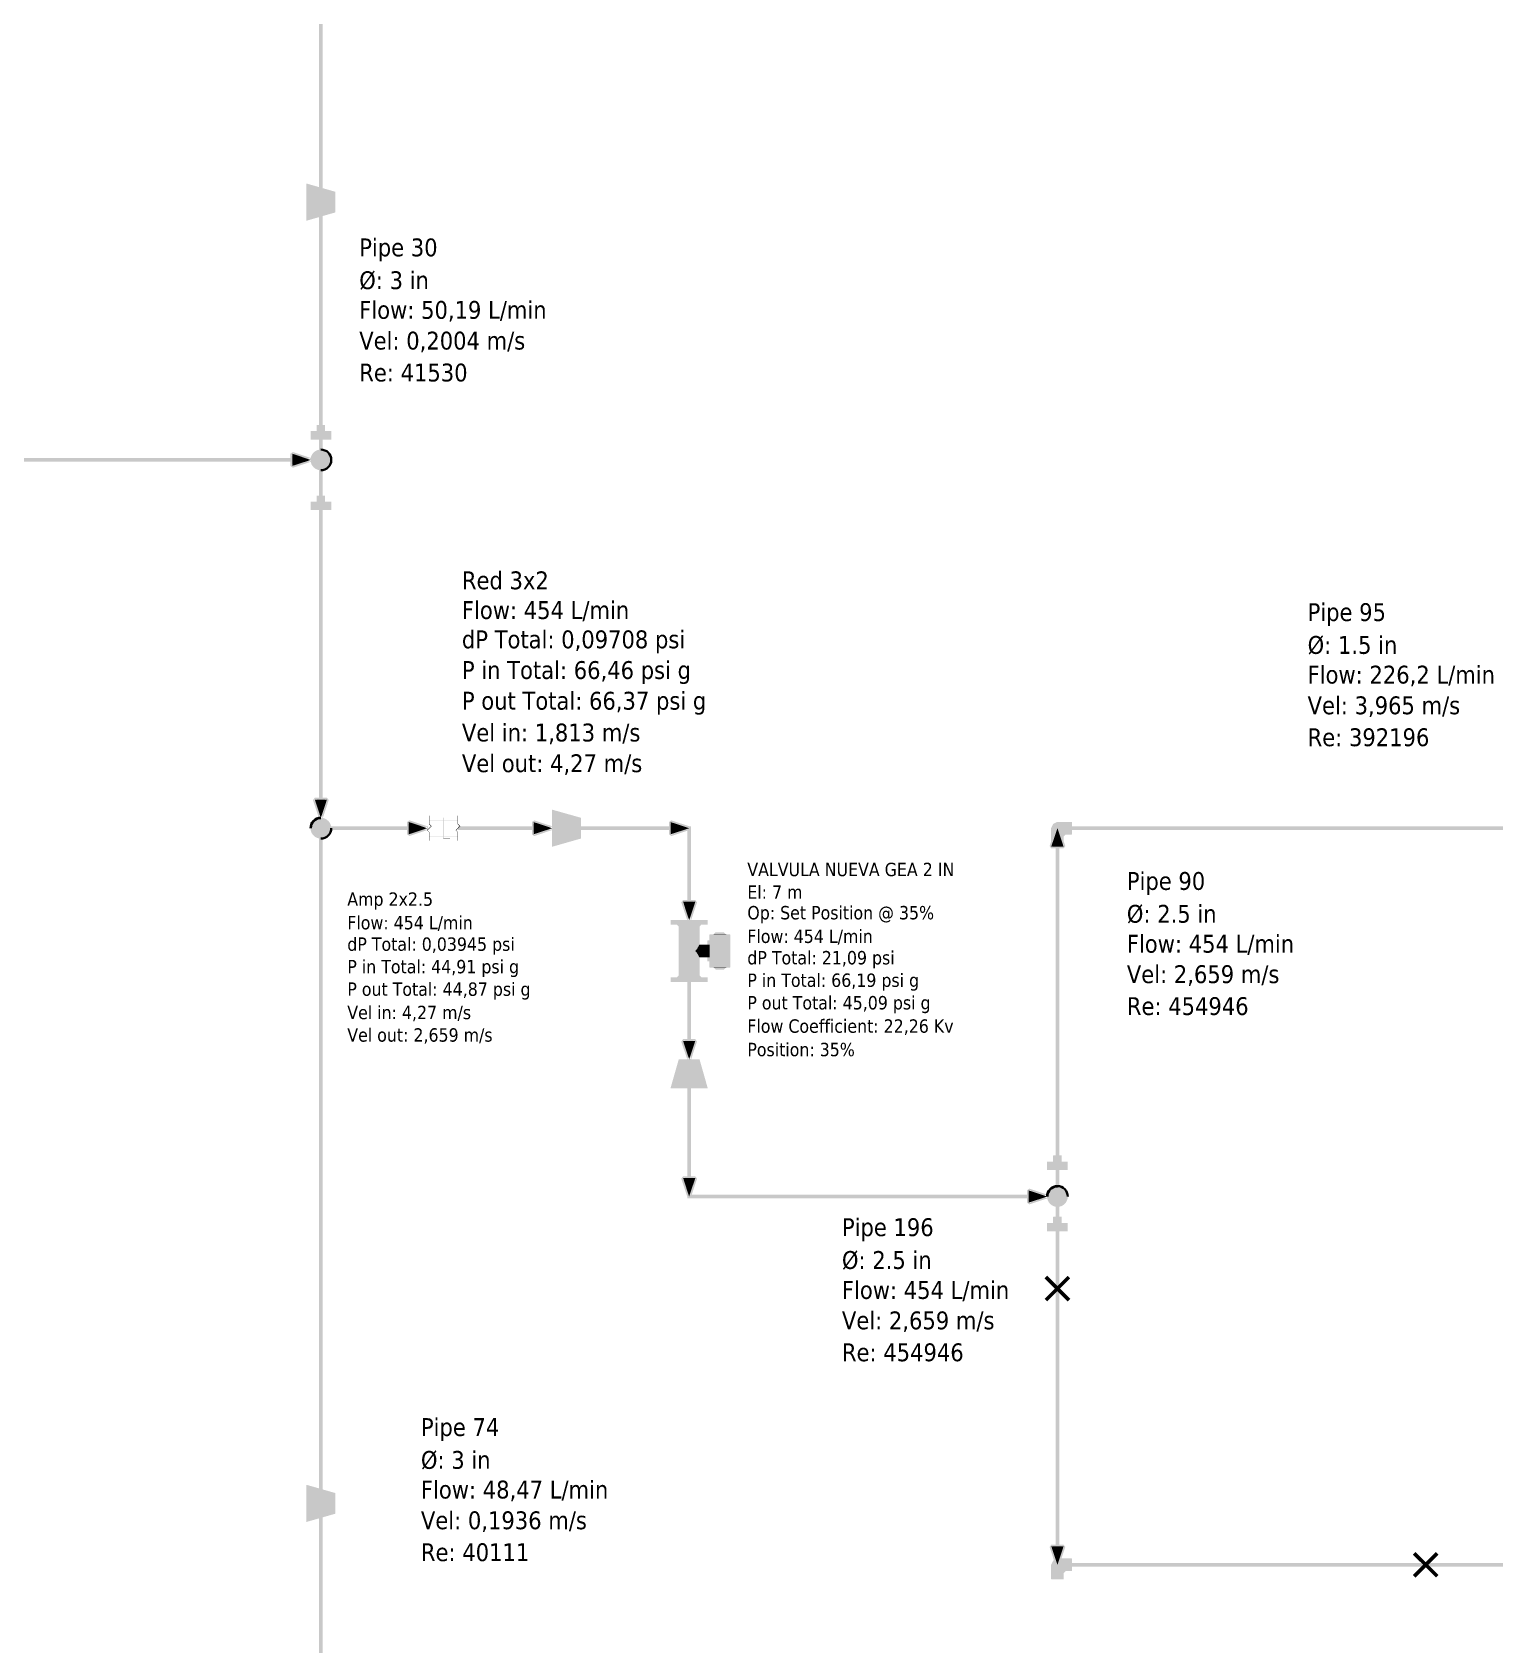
# Model space of a CAD drawing. Header units: inches. Extents: x 0.44 to 8.19, y 2.8 to 6.21.
# Drawn here: x 3.725 to 4.391, y 4.533 to 5.268 of the extents above; entities that cross this region are included whole.
import ezdxf

# ---------------------------------------------------------------- set-up
doc = ezdxf.new("R2010")
doc.units = ezdxf.units.IN
doc.header["$MEASUREMENT"] = 0
for name, color, linetype in [('PDF2_Geometry', 7, 'Continuous'), ('PDF2_Solid Fills', 7, 'Continuous'), ('PDF2_Text', 7, 'Continuous')]:
    doc.layers.add(name, color=color, linetype=linetype)
doc.styles.add('PDF Tahoma', font='tahoma.ttf')

msp = doc.modelspace()

# ---------------------------------------------------------------- hatches: boundary and pattern name
at = {"layer": 'PDF2_Solid Fills', "true_color": 0x00ff22, "transparency": 33554687}
msp.add_hatch(color=100, dxfattribs=at).paths.add_polyline_path([(3.85525, 5.07736), (3.85525, 5.28424), (3.85693, 5.28424), (3.85693, 5.07656), (3.85525, 5.07656)])
h = msp.add_hatch(color=100, dxfattribs=at)
h.paths.add_polyline_path([(3.84961, 5.19857), (3.84961, 5.18175), (3.84956, 5.18175), (3.84956, 5.18186), (3.86257, 5.1856), (3.86263, 5.18549), (3.86253, 5.18549), (3.86253, 5.19482), (3.86263, 5.19482), (3.86257, 5.19472), (3.84956, 5.19846), (3.84956, 5.19857)], flags=0)
h.paths.add_polyline_path([(3.84956, 5.19862), (3.86263, 5.19488), (3.86268, 5.19482), (3.86268, 5.18549), (3.86263, 5.18544), (3.84956, 5.18169), (3.84944, 5.18175), (3.84944, 5.19857)], flags=0)
at = {"layer": 'PDF2_Solid Fills', "true_color": 0xc0c0c0, "transparency": 33554687}
for points in [[(3.84956, 5.19857), (3.84956, 5.18175), (3.86263, 5.18549), (3.86263, 5.19482)], [(3.8514, 5.08203), (3.8514, 5.08578), (3.85422, 5.08578), (3.85422, 5.08854), (3.85796, 5.08854), (3.85796, 5.08578), (3.86074, 5.08578), (3.86074, 5.08203)], [(3.8514, 5.04986), (3.8514, 5.0536), (3.85422, 5.0536), (3.85422, 5.05638), (3.85796, 5.05638), (3.85796, 5.0536), (3.86074, 5.0536), (3.86074, 5.04986)], [(3.96143, 4.91331), (3.96143, 4.89654), (3.97444, 4.90022), (3.97444, 4.90956)], [(4.18886, 4.89839), (4.18886, 4.90489), (4.18983, 4.90679), (4.19168, 4.90771), (4.19819, 4.90771), (4.19819, 4.90213), (4.19542, 4.90213), (4.1945, 4.90115), (4.1945, 4.89839)], [(4.03228, 4.78651), (4.01546, 4.78651), (4.01921, 4.79958), (4.02854, 4.79958)], [(4.18701, 4.74924), (4.18701, 4.75293), (4.18983, 4.75293), (4.18983, 4.75575), (4.19353, 4.75575), (4.19353, 4.75293), (4.19635, 4.75293), (4.19635, 4.74924)], [(4.18701, 4.72125), (4.18701, 4.72499), (4.18983, 4.72499), (4.18983, 4.72775), (4.19353, 4.72775), (4.19353, 4.72499), (4.19635, 4.72499), (4.19635, 4.72125)], [(3.84956, 4.60568), (3.84956, 4.58886), (3.86263, 4.59261), (3.86263, 4.60194)], [(4.18886, 4.56278), (4.18886, 4.56928), (4.18983, 4.57118), (4.19168, 4.5721), (4.19819, 4.5721), (4.19819, 4.56651), (4.19542, 4.56651), (4.1945, 4.5656), (4.1945, 4.56278)]]:
    msp.add_hatch(color=9, dxfattribs=at).paths.add_polyline_path(points)
at = {"layer": 'PDF2_Solid Fills', "true_color": 0x00ff22, "transparency": 33554687}
h = msp.add_hatch(color=100, dxfattribs=at)
h.paths.add_polyline_path([(3.85135, 5.08203), (3.85135, 5.08578), (3.8514, 5.08583), (3.85422, 5.08583), (3.85422, 5.08578), (3.85411, 5.08578), (3.85411, 5.08854), (3.85422, 5.08865), (3.85796, 5.08865), (3.85801, 5.08854), (3.85801, 5.08578), (3.85796, 5.08578), (3.85796, 5.08583), (3.86074, 5.08583), (3.86083, 5.08578), (3.86083, 5.08203), (3.86074, 5.08192), (3.8514, 5.08192)], flags=0)
h.paths.add_polyline_path([(3.8514, 5.08208), (3.86074, 5.08208), (3.86074, 5.08203), (3.86068, 5.08203), (3.86068, 5.08578), (3.86074, 5.08578), (3.86074, 5.08567), (3.85796, 5.08567), (3.85786, 5.08578), (3.85786, 5.08854), (3.85796, 5.08854), (3.85796, 5.08849), (3.85422, 5.08849), (3.85422, 5.08854), (3.85428, 5.08854), (3.85428, 5.08578), (3.85422, 5.08567), (3.8514, 5.08567), (3.8514, 5.08578), (3.85151, 5.08578), (3.85151, 5.08203), (3.8514, 5.08203)], flags=0)
at = {"layer": 'PDF2_Solid Fills', "transparency": 33554687}
h = msp.add_hatch(color=256, dxfattribs=at)
h.paths.add_polyline_path([(3.86068, 5.07269, 0.417057), (3.85607, 5.07725)], flags=0)
h.paths.add_polyline_path([(3.85607, 5.07725, 0.420723), (3.85151, 5.07269)], flags=0)
h.paths.add_polyline_path([(3.85151, 5.07269, 0.419582), (3.85607, 5.06814)], flags=0)
h.paths.add_polyline_path([(3.85607, 5.06814, 0.415918), (3.86068, 5.07269)], flags=0)
h.paths.add_polyline_path([(3.85135, 5.07269, 0.414203), (3.85607, 5.06799)], flags=0)
h.paths.add_polyline_path([(3.85607, 5.07742, 0.414692), (3.85135, 5.07269)], flags=0)
for color, points in [(256, [(3.86074, 5.07269, 0.414078), (3.85607, 5.07736), (3.85607, 5.07736, 0.410702), (3.8514, 5.07269), (3.8514, 5.07269, 0.409588), (3.85607, 5.06803), (3.85607, 5.06803, 0.412967)]), (256, [(3.86074, 4.90489, 0.418528), (3.85607, 4.90956), (3.85607, 4.90956, 0.415163), (3.8514, 4.90489), (3.8514, 4.90489, 0.409606), (3.85607, 4.90022), (3.85607, 4.90022, 0.412984)]), (256, [(3.90554, 4.91049), (3.90554, 4.90853), (3.90539, 4.90853), (3.90539, 4.91058), (3.90554, 4.91058)]), (256, [(3.90554, 4.90864), (3.90554, 4.90668), (3.90539, 4.90668), (3.90539, 4.90869), (3.90554, 4.90869)]), (256, [(3.91851, 4.90853), (3.90539, 4.90853), (3.90539, 4.90869), (3.91862, 4.90869), (3.91862, 4.90853)]), (256, [(3.91194, 4.90022), (3.91194, 4.90967), (3.91211, 4.90967), (3.91211, 4.90017), (3.91194, 4.90017)]), (256, [(3.91862, 4.91049), (3.91862, 4.90853), (3.91846, 4.90853), (3.91846, 4.91058), (3.91862, 4.91058)]), (256, [(3.91846, 4.90679), (3.91846, 4.90869), (3.91862, 4.90869), (3.91862, 4.90668), (3.91846, 4.90668)]), (256, [(3.90647, 4.90576), (3.90457, 4.90386), (3.90446, 4.90397), (3.90636, 4.90587), (3.90642, 4.90597), (3.90653, 4.90582)]), (256, [(3.90462, 4.90403), (3.9056, 4.90306), (3.90549, 4.90294), (3.90446, 4.90397), (3.90457, 4.90408)]), (256, [(3.90554, 4.90685), (3.90647, 4.90587), (3.90653, 4.90582), (3.90642, 4.90571), (3.90543, 4.90668), (3.90539, 4.90679), (3.90549, 4.9069)]), (256, [(3.90554, 4.90306), (3.90554, 4.9011), (3.90539, 4.9011), (3.90539, 4.9031), (3.90554, 4.9031)]), (256, [(3.90549, 4.90126), (3.91862, 4.90126), (3.91862, 4.9011), (3.90539, 4.9011), (3.90539, 4.90126)]), (256, [(3.90554, 4.90115), (3.90554, 4.89925), (3.90539, 4.89925), (3.90539, 4.90126), (3.90554, 4.90126)]), (256, [(3.912, 4.90033), (3.91488, 4.90033), (3.91488, 4.90017), (3.91194, 4.90017), (3.91194, 4.90033)]), (256, [(3.91753, 4.90403), (3.91943, 4.90587), (3.91949, 4.90597), (3.9196, 4.90582), (3.91954, 4.90576), (3.91764, 4.90392), (3.91758, 4.90386), (3.91749, 4.90397)]), (256, [(3.91846, 4.903), (3.91749, 4.90397), (3.91758, 4.90408), (3.91764, 4.90403), (3.91862, 4.9031), (3.91868, 4.90306), (3.91851, 4.90294)]), (256, [(3.91943, 4.90576), (3.91846, 4.90668), (3.9184, 4.90679), (3.91851, 4.9069), (3.91862, 4.90685), (3.91954, 4.90587), (3.9196, 4.90582), (3.91949, 4.90571)]), (256, [(3.91846, 4.90115), (3.91846, 4.9031), (3.91862, 4.9031), (3.91862, 4.9011), (3.91846, 4.9011)]), (256, [(3.91862, 4.90115), (3.91862, 4.89925), (3.91846, 4.89925), (3.91846, 4.90126), (3.91862, 4.90126)]), (256, [(4.02854, 4.86008), (4.01915, 4.86008), (4.01915, 4.86025), (4.02864, 4.86025), (4.02864, 4.86008)]), (5, [(4.03321, 4.84619), (4.03321, 4.84153), (4.03504, 4.84153), (4.03597, 4.8406), (4.03971, 4.8406), (4.04064, 4.84153), (4.04253, 4.84153), (4.04253, 4.85644), (4.04064, 4.85644), (4.03971, 4.85736), (4.03597, 4.85736), (4.03504, 4.85644), (4.03321, 4.85644)]), (256, [(4.03424, 4.85644), (4.03424, 4.84142), (4.03407, 4.84142), (4.03407, 4.8565), (4.03424, 4.8565)]), (256, [(4.04064, 4.85633), (4.035, 4.85633), (4.035, 4.8565), (4.04075, 4.8565), (4.04075, 4.85633)]), (256, [(4.03792, 4.85644), (4.03792, 4.84142), (4.03776, 4.84142), (4.03776, 4.8565), (4.03792, 4.8565)]), (256, [(4.04167, 4.85644), (4.04167, 4.84142), (4.0415, 4.84142), (4.0415, 4.8565), (4.04167, 4.8565)]), (256, [(4.04064, 4.84142), (4.035, 4.84142), (4.035, 4.84158), (4.04075, 4.84158), (4.04075, 4.84142)]), (256, [(4.02854, 4.83767), (4.01915, 4.83767), (4.01915, 4.83789), (4.02864, 4.83789), (4.02864, 4.83767)]), (256, [(4.19635, 4.73708, 0.414079), (4.19168, 4.74175), (4.19168, 4.74175, 0.415165), (4.18701, 4.73708), (4.18701, 4.73708, 0.409606), (4.19168, 4.73242), (4.19168, 4.73242, 0.408516)]), (1, [(4.18761, 4.70042), (4.19287, 4.69515), (4.19168, 4.69396), (4.18582, 4.69982), (4.18701, 4.70101)]), (1, [(4.18642, 4.69108), (4.19168, 4.69635), (4.19287, 4.69515), (4.18701, 4.68929), (4.18582, 4.69049)]), (1, [(4.19694, 4.69922), (4.19168, 4.69396), (4.19049, 4.69515), (4.19635, 4.70101), (4.19754, 4.69982)]), (1, [(4.19575, 4.68989), (4.19049, 4.69515), (4.19168, 4.69635), (4.19754, 4.69049), (4.19635, 4.68929)]), (1, [(4.35542, 4.57454), (4.36068, 4.56928), (4.35949, 4.56814), (4.35889, 4.56874), (4.35422, 4.57335), (4.35362, 4.57394), (4.35482, 4.57514)]), (1, [(4.35422, 4.56521), (4.35949, 4.57047), (4.36068, 4.56928), (4.36008, 4.56874), (4.35482, 4.56347), (4.35362, 4.56467)]), (1, [(4.36475, 4.57335), (4.36008, 4.56874), (4.35949, 4.56814), (4.35829, 4.56928), (4.36415, 4.57514), (4.36529, 4.57394)]), (1, [(4.36356, 4.56407), (4.35889, 4.56874), (4.35829, 4.56928), (4.35949, 4.57047), (4.36529, 4.56467), (4.36415, 4.56347)])]:
    msp.add_hatch(color=color, dxfattribs=at).paths.add_polyline_path(points)
at = {"layer": 'PDF2_Solid Fills', "true_color": 0x6e00ff, "transparency": 33554687}
msp.add_hatch(color=190, dxfattribs=at).paths.add_polyline_path([(3.472, 5.07351), (3.84386, 5.07351), (3.84386, 5.07189), (3.47119, 5.07189), (3.47119, 5.07351)])
at = {"layer": 'PDF2_Solid Fills', "transparency": 33554687}
h = msp.add_hatch(color=256, dxfattribs=at)
h.paths.add_polyline_path([(3.84332, 5.07628), (3.85167, 5.07351), (3.85167, 5.07189), (3.84332, 5.06913), (3.84218, 5.06993), (3.84218, 5.07553)], flags=0)
h.paths.add_polyline_path([(3.84386, 5.07553), (3.84386, 5.06993), (3.84304, 5.06993), (3.84278, 5.07069), (3.85113, 5.07351), (3.8514, 5.07269), (3.85113, 5.07189), (3.84278, 5.07471), (3.84304, 5.07553)], flags=0)
at = {"layer": 'PDF2_Solid Fills', "true_color": 0x3900fe, "transparency": 33554687}
msp.add_hatch(color=180, dxfattribs=at).paths.add_polyline_path([(3.85693, 5.06803), (3.85693, 4.9171), (3.85525, 4.9171), (3.85525, 5.06885), (3.85693, 5.06885)])
h = msp.add_hatch(color=180, dxfattribs=at)
h.paths.add_polyline_path([(3.85135, 5.04986), (3.85135, 5.0536), (3.8514, 5.05365), (3.85422, 5.05365), (3.85422, 5.0536), (3.85411, 5.0536), (3.85411, 5.05638), (3.85422, 5.05647), (3.85796, 5.05647), (3.85801, 5.05638), (3.85801, 5.0536), (3.85796, 5.0536), (3.85796, 5.05365), (3.86074, 5.05365), (3.86083, 5.0536), (3.86083, 5.04986), (3.86074, 5.04981), (3.8514, 5.04981)], flags=0)
h.paths.add_polyline_path([(3.8514, 5.04997), (3.86074, 5.04997), (3.86074, 5.04986), (3.86068, 5.04986), (3.86068, 5.0536), (3.86074, 5.0536), (3.86074, 5.0535), (3.85796, 5.0535), (3.85786, 5.0536), (3.85786, 5.05638), (3.85796, 5.05638), (3.85796, 5.05632), (3.85422, 5.05632), (3.85422, 5.05638), (3.85428, 5.05638), (3.85428, 5.0536), (3.85422, 5.0535), (3.8514, 5.0535), (3.8514, 5.0536), (3.85151, 5.0536), (3.85151, 5.04986), (3.8514, 5.04986)], flags=0)
at = {"layer": 'PDF2_Solid Fills', "transparency": 33554687}
h = msp.add_hatch(color=256, dxfattribs=at)
h.paths.add_polyline_path([(3.85965, 4.91769), (3.85688, 4.90929), (3.85531, 4.90929), (3.85249, 4.91769), (3.85331, 4.91878), (3.85889, 4.91878)], flags=0)
h.paths.add_polyline_path([(3.85889, 4.9171), (3.85331, 4.9171), (3.85331, 4.91797), (3.85406, 4.91824), (3.85688, 4.90983), (3.85607, 4.90956), (3.85531, 4.90983), (3.85807, 4.91824), (3.85889, 4.91797)], flags=0)
h = msp.add_hatch(color=256, dxfattribs=at)
h.paths.add_polyline_path([(3.86068, 4.90489, 0.414538), (3.85607, 4.9095)], flags=0)
h.paths.add_polyline_path([(3.85151, 4.90489, 0.41959), (3.85607, 4.90033)], flags=0)
h.paths.add_polyline_path([(3.85607, 4.90033, 0.415925), (3.86068, 4.90489)], flags=0)
h.paths.add_polyline_path([(3.85135, 4.90489, 0.413608), (3.85607, 4.90017)], flags=0)
h.paths.add_polyline_path([(3.86083, 4.90489, 0.40938), (3.85607, 4.90967)], flags=0)
h = msp.add_hatch(color=256, dxfattribs=at)
h.paths.add_polyline_path([(3.89643, 4.90847), (3.90483, 4.90571), (3.90483, 4.90414), (3.89643, 4.90132), (3.89535, 4.90213), (3.89535, 4.90771)], flags=0)
h.paths.add_polyline_path([(3.89697, 4.90771), (3.89697, 4.90213), (3.89615, 4.90213), (3.89589, 4.90289), (3.90429, 4.90571), (3.90457, 4.90489), (3.90429, 4.90414), (3.89589, 4.9069), (3.89615, 4.90771)], flags=0)
h = msp.add_hatch(color=256, dxfattribs=at)
h.paths.add_polyline_path([(3.95329, 4.90847), (3.96169, 4.90571), (3.96169, 4.90414), (3.95329, 4.90132), (3.95221, 4.90213), (3.95221, 4.90771)], flags=0)
h.paths.add_polyline_path([(3.95389, 4.90771), (3.95389, 4.90213), (3.95301, 4.90213), (3.95275, 4.90289), (3.96115, 4.90571), (3.96143, 4.90489), (3.96115, 4.90414), (3.95275, 4.9069), (3.95301, 4.90771)], flags=0)
h = msp.add_hatch(color=256, dxfattribs=at)
h.paths.add_polyline_path([(3.96149, 4.91331), (3.96149, 4.89654), (3.96143, 4.89654), (3.96137, 4.8966), (3.97444, 4.90033), (3.97444, 4.90022), (3.97439, 4.90022), (3.97439, 4.90956), (3.97444, 4.90956), (3.97444, 4.9095), (3.96137, 4.91319), (3.96143, 4.91331)], flags=0)
h.paths.add_polyline_path([(3.96143, 4.91336), (3.9745, 4.90967), (3.97456, 4.90956), (3.97456, 4.90022), (3.9745, 4.90017), (3.96143, 4.89643), (3.96132, 4.89654), (3.96132, 4.91331)], flags=0)
h = msp.add_hatch(color=256, dxfattribs=at)
h.paths.add_polyline_path([(4.01574, 4.90847), (4.02414, 4.90571), (4.02414, 4.90414), (4.01574, 4.90132), (4.01465, 4.90213), (4.01465, 4.90771)], flags=0)
h.paths.add_polyline_path([(4.01633, 4.90771), (4.01633, 4.90213), (4.01546, 4.90213), (4.01525, 4.90289), (4.0236, 4.90571), (4.02387, 4.90489), (4.0236, 4.90414), (4.01525, 4.9069), (4.01546, 4.90771)], flags=0)
at = {"layer": 'PDF2_Solid Fills', "true_color": 0x6a00ff, "transparency": 33554687}
h = msp.add_hatch(color=190, dxfattribs=at)
h.paths.add_polyline_path([(4.18881, 4.89839), (4.18881, 4.90494), (4.18972, 4.90679), (4.18978, 4.90685), (4.19162, 4.90776), (4.19819, 4.90776), (4.19829, 4.90771), (4.19829, 4.90213), (4.19819, 4.90201), (4.19542, 4.90201), (4.19542, 4.90213), (4.19547, 4.90207), (4.19456, 4.9011), (4.1945, 4.90121), (4.19456, 4.90121), (4.19456, 4.89839), (4.1945, 4.89828), (4.18892, 4.89828)], flags=0)
h.paths.add_polyline_path([(4.18886, 4.89844), (4.1945, 4.89844), (4.1945, 4.89839), (4.19439, 4.89839), (4.19439, 4.90126), (4.19536, 4.90218), (4.19819, 4.90218), (4.19819, 4.90213), (4.19814, 4.90213), (4.19814, 4.90771), (4.19819, 4.90771), (4.19819, 4.90761), (4.19168, 4.90761), (4.19168, 4.90771), (4.19174, 4.90761), (4.18983, 4.90668), (4.18983, 4.90679), (4.18989, 4.90674), (4.18896, 4.90483), (4.18886, 4.90489), (4.18896, 4.90489), (4.18896, 4.89839), (4.18886, 4.89839)], flags=0)
at = {"layer": 'PDF2_Solid Fills', "true_color": 0x00ff20, "transparency": 33554687}
msp.add_hatch(color=100, dxfattribs=at).paths.add_polyline_path([(3.85693, 4.90022), (3.85693, 4.30186), (3.85525, 4.30186), (3.85525, 4.9011), (3.85693, 4.9011)])
at = {"layer": 'PDF2_Solid Fills', "true_color": 0x1200ff, "transparency": 33554687}
for points in [[(3.86074, 4.90576), (3.89697, 4.90576), (3.89697, 4.90408), (3.85992, 4.90408), (3.85992, 4.90576)], [(3.91949, 4.90576), (3.95389, 4.90576), (3.95389, 4.90408), (3.91862, 4.90408), (3.91862, 4.90576)]]:
    msp.add_hatch(color=5, dxfattribs=at).paths.add_polyline_path(points)
at = {"layer": 'PDF2_Solid Fills', "true_color": 0xff008e, "transparency": 33554687}
for points in [[(3.97444, 4.90576), (4.01633, 4.90576), (4.01633, 4.90408), (3.97364, 4.90408), (3.97364, 4.90576)], [(4.02468, 4.90489), (4.02468, 4.8705), (4.02306, 4.8705), (4.02306, 4.90576), (4.02468, 4.90576)], [(4.02468, 4.83496), (4.02468, 4.80713), (4.02306, 4.80713), (4.02306, 4.83583), (4.02468, 4.83583)]]:
    msp.add_hatch(color=230, dxfattribs=at).paths.add_polyline_path(points)
at = {"layer": 'PDF2_Solid Fills', "transparency": 33554687}
h = msp.add_hatch(color=256, dxfattribs=at)
h.paths.add_polyline_path([(4.1881, 4.89675), (4.19086, 4.90517), (4.19249, 4.90517), (4.19526, 4.89675), (4.1945, 4.89567), (4.18886, 4.89567)], flags=0)
h.paths.add_polyline_path([(4.18886, 4.89735), (4.1945, 4.89735), (4.1945, 4.89654), (4.19368, 4.89626), (4.19086, 4.90462), (4.19168, 4.90489), (4.19249, 4.90462), (4.18967, 4.89626), (4.18886, 4.89654)], flags=0)
at = {"layer": 'PDF2_Solid Fills', "true_color": 0x6a00ff, "transparency": 33554687}
for points in [[(4.19168, 4.90576), (4.40321, 4.90576), (4.40321, 4.90408), (4.19086, 4.90408), (4.19086, 4.90576)], [(4.19086, 4.74175), (4.19086, 4.89735), (4.19249, 4.89735), (4.19249, 4.74094), (4.19086, 4.74094)], [(4.02468, 4.78651), (4.02468, 4.74468), (4.02306, 4.74468), (4.02306, 4.78733), (4.02468, 4.78733)], [(4.02387, 4.73796), (4.17947, 4.73796), (4.17947, 4.73628), (4.02306, 4.73628), (4.02306, 4.73796)]]:
    msp.add_hatch(color=190, dxfattribs=at).paths.add_polyline_path(points)
at = {"layer": 'PDF2_Solid Fills', "transparency": 33554687}
h = msp.add_hatch(color=256, dxfattribs=at)
h.paths.add_polyline_path([(4.02746, 4.8711), (4.02468, 4.86268), (4.02311, 4.86268), (4.02029, 4.8711), (4.02111, 4.87218), (4.02669, 4.87218)], flags=0)
h.paths.add_polyline_path([(4.02669, 4.8705), (4.02111, 4.8705), (4.02111, 4.87136), (4.02186, 4.87158), (4.02468, 4.86322), (4.02387, 4.86296), (4.02311, 4.86322), (4.02588, 4.87158), (4.02669, 4.87136)], flags=0)
h = msp.add_hatch(color=256, dxfattribs=at)
h.paths.add_polyline_path([(4.03233, 4.86296), (4.03233, 4.86111), (4.03228, 4.861), (4.01546, 4.861), (4.0154, 4.86111), (4.0154, 4.86296), (4.01546, 4.86301), (4.03228, 4.86301)], flags=0)
h.paths.add_polyline_path([(4.03228, 4.86285), (4.01546, 4.86285), (4.01546, 4.86296), (4.01557, 4.86296), (4.01557, 4.86111), (4.01546, 4.86111), (4.01546, 4.86117), (4.03228, 4.86117), (4.03228, 4.86111), (4.03217, 4.86111), (4.03217, 4.86296), (4.03228, 4.86296)], flags=0)
at = {"layer": 'PDF2_Solid Fills', "true_color": 0x404040, "transparency": 33554687}
for points in [[(4.01546, 4.86296), (4.03228, 4.86296), (4.03228, 4.86111), (4.01546, 4.86111)], [(4.03228, 4.85362), (4.03319, 4.85362), (4.03319, 4.84429), (4.03228, 4.84429)], [(4.01546, 4.83686), (4.03228, 4.83686), (4.03228, 4.83496), (4.01546, 4.83496)]]:
    msp.add_hatch(color=250, dxfattribs=at).paths.add_polyline_path(points)
at = {"layer": 'PDF2_Solid Fills', "transparency": 33554687}
h = msp.add_hatch(color=256, dxfattribs=at)
h.paths.add_polyline_path([(4.02951, 4.86106), (4.0286, 4.86008), (4.02854, 4.86014), (4.02864, 4.86014), (4.02864, 4.83778), (4.02854, 4.83778), (4.0286, 4.83783), (4.02951, 4.83692), (4.02946, 4.83675), (4.01828, 4.83675), (4.01822, 4.83692), (4.01915, 4.83783), (4.01921, 4.83778), (4.01915, 4.83778), (4.01915, 4.86014), (4.01921, 4.86014), (4.01915, 4.86008), (4.01822, 4.86106), (4.01828, 4.86117), (4.02946, 4.86117)], flags=0)
h.paths.add_polyline_path([(4.02946, 4.861), (4.01828, 4.861), (4.01828, 4.86111), (4.01833, 4.86117), (4.01926, 4.86019), (4.01932, 4.86014), (4.01932, 4.83778), (4.01833, 4.83681), (4.01828, 4.83686), (4.01828, 4.83692), (4.02946, 4.83692), (4.02946, 4.83686), (4.0294, 4.83681), (4.02843, 4.83778), (4.02843, 4.86014), (4.02849, 4.86019), (4.0294, 4.86117), (4.02946, 4.86111)], flags=0)
at = {"layer": 'PDF2_Solid Fills', "true_color": 0x008080, "transparency": 33554687}
for points in [[(4.02946, 4.86111), (4.02854, 4.86014), (4.02854, 4.83778), (4.02946, 4.83686), (4.01828, 4.83686), (4.01921, 4.83778), (4.01921, 4.86014), (4.01828, 4.86111)], [(4.03321, 4.85178), (4.02854, 4.85178), (4.02761, 4.84988), (4.02669, 4.84896), (4.02761, 4.84804), (4.02854, 4.84619), (4.03321, 4.84619)]]:
    msp.add_hatch(color=136, dxfattribs=at).paths.add_polyline_path(points)
at = {"layer": 'PDF2_Solid Fills', "transparency": 33554687}
h = msp.add_hatch(color=256, dxfattribs=at)
h.paths.add_polyline_path([(4.03326, 4.84619), (4.03326, 4.84153), (4.03321, 4.84153), (4.03321, 4.84158), (4.0351, 4.84158), (4.03608, 4.84065), (4.03597, 4.8406), (4.03597, 4.84065), (4.03971, 4.84065), (4.03971, 4.8406), (4.03965, 4.84065), (4.04058, 4.84158), (4.04253, 4.84158), (4.04253, 4.84153), (4.04243, 4.84153), (4.04243, 4.85644), (4.04253, 4.85644), (4.04253, 4.85633), (4.04064, 4.85633), (4.03965, 4.85732), (4.03971, 4.85736), (4.03971, 4.85726), (4.03597, 4.85726), (4.03597, 4.85736), (4.03608, 4.85732), (4.0351, 4.85639), (4.03504, 4.85633), (4.03321, 4.85633), (4.03321, 4.85644), (4.03326, 4.85644)], flags=0)
h.paths.add_polyline_path([(4.0331, 4.84619), (4.0331, 4.85644), (4.03321, 4.8565), (4.03504, 4.8565), (4.03504, 4.85644), (4.035, 4.8565), (4.03592, 4.85742), (4.03976, 4.85742), (4.04069, 4.8565), (4.04064, 4.85644), (4.04064, 4.8565), (4.04253, 4.8565), (4.04258, 4.85644), (4.04258, 4.84153), (4.04253, 4.84142), (4.04064, 4.84142), (4.04064, 4.84153), (4.04069, 4.84147), (4.03976, 4.8405), (4.03592, 4.8405), (4.035, 4.84147), (4.03504, 4.84153), (4.03504, 4.84142), (4.03321, 4.84142), (4.0331, 4.84153)], flags=0)
h = msp.add_hatch(color=256, dxfattribs=at)
h.paths.add_polyline_path([(4.03321, 4.85167), (4.02854, 4.85167), (4.02854, 4.85178), (4.0286, 4.85172), (4.02767, 4.84988), (4.02767, 4.84983), (4.02675, 4.8489), (4.02669, 4.84896), (4.02675, 4.84901), (4.02767, 4.84808), (4.0286, 4.84619), (4.02854, 4.84619), (4.02854, 4.84625), (4.03321, 4.84625), (4.03321, 4.84619), (4.0331, 4.84619), (4.0331, 4.85178), (4.03321, 4.85178)], flags=0)
h.paths.add_polyline_path([(4.03326, 4.85178), (4.03326, 4.84619), (4.03321, 4.84608), (4.02854, 4.84608), (4.02849, 4.84614), (4.0275, 4.84799), (4.02761, 4.84804), (4.02756, 4.84799), (4.02664, 4.8489), (4.02664, 4.84901), (4.02756, 4.84999), (4.02761, 4.84988), (4.0275, 4.84993), (4.02849, 4.85178), (4.02854, 4.85183), (4.03321, 4.85183)], flags=0)
h = msp.add_hatch(color=256, dxfattribs=at)
h.paths.add_polyline_path([(4.03321, 4.85357), (4.03228, 4.85357), (4.03228, 4.85362), (4.03233, 4.85362), (4.03233, 4.84429), (4.03228, 4.84429), (4.03228, 4.8444), (4.03321, 4.8444), (4.03321, 4.84429), (4.0331, 4.84429), (4.0331, 4.85362), (4.03321, 4.85362)], flags=0)
h.paths.add_polyline_path([(4.03326, 4.85362), (4.03326, 4.84429), (4.03321, 4.84424), (4.03228, 4.84424), (4.03217, 4.84429), (4.03217, 4.85362), (4.03228, 4.85374), (4.03321, 4.85374)], flags=0)
h = msp.add_hatch(color=256, dxfattribs=at)
h.paths.add_polyline_path([(4.03228, 4.8349), (4.01546, 4.8349), (4.0154, 4.83496), (4.0154, 4.83686), (4.01546, 4.83692), (4.03228, 4.83692), (4.03233, 4.83686), (4.03233, 4.83496)], flags=0)
h.paths.add_polyline_path([(4.03217, 4.83496), (4.03217, 4.83686), (4.03228, 4.83686), (4.03228, 4.83675), (4.01546, 4.83675), (4.01546, 4.83686), (4.01557, 4.83686), (4.01557, 4.83496), (4.01546, 4.83496), (4.01546, 4.83507), (4.03228, 4.83507), (4.03228, 4.83496)], flags=0)
h = msp.add_hatch(color=256, dxfattribs=at)
h.paths.add_polyline_path([(4.02746, 4.80767), (4.02468, 4.79932), (4.02311, 4.79932), (4.02029, 4.80767), (4.02111, 4.80881), (4.02669, 4.80881)], flags=0)
h.paths.add_polyline_path([(4.02669, 4.80713), (4.02111, 4.80713), (4.02111, 4.80794), (4.02186, 4.80821), (4.02468, 4.79981), (4.02387, 4.79958), (4.02311, 4.79981), (4.02588, 4.80821), (4.02669, 4.80794)], flags=0)
h = msp.add_hatch(color=256, dxfattribs=at)
h.paths.add_polyline_path([(4.03228, 4.7864), (4.01546, 4.7864), (4.0154, 4.78651), (4.01915, 4.79958), (4.01921, 4.79964), (4.02854, 4.79964), (4.0286, 4.79958), (4.03233, 4.78651)], flags=0)
h.paths.add_polyline_path([(4.03217, 4.78651), (4.02849, 4.79953), (4.02854, 4.79958), (4.02854, 4.79947), (4.01921, 4.79947), (4.01921, 4.79958), (4.01932, 4.79953), (4.01557, 4.78651), (4.01546, 4.78651), (4.01546, 4.78662), (4.03228, 4.78662), (4.03228, 4.78651)], flags=0)
at = {"layer": 'PDF2_Solid Fills', "true_color": 0x6a00ff, "transparency": 33554687}
h = msp.add_hatch(color=190, dxfattribs=at)
h.paths.add_polyline_path([(4.18696, 4.74924), (4.18696, 4.75293), (4.18701, 4.75304), (4.18983, 4.75304), (4.18983, 4.75293), (4.18972, 4.75293), (4.18972, 4.75575), (4.18983, 4.75581), (4.19353, 4.75581), (4.19363, 4.75575), (4.19363, 4.75293), (4.19353, 4.75293), (4.19353, 4.75304), (4.19635, 4.75304), (4.1964, 4.75293), (4.1964, 4.74924), (4.19635, 4.74914), (4.18701, 4.74914)], flags=0)
h.paths.add_polyline_path([(4.18701, 4.74929), (4.19635, 4.74929), (4.19635, 4.74924), (4.19624, 4.74924), (4.19624, 4.75293), (4.19635, 4.75293), (4.19635, 4.75288), (4.19353, 4.75288), (4.19347, 4.75293), (4.19347, 4.75575), (4.19353, 4.75575), (4.19353, 4.75564), (4.18983, 4.75564), (4.18983, 4.75575), (4.18989, 4.75575), (4.18989, 4.75293), (4.18983, 4.75288), (4.18701, 4.75288), (4.18701, 4.75293), (4.18712, 4.75293), (4.18712, 4.74924), (4.18701, 4.74924)], flags=0)
at = {"layer": 'PDF2_Solid Fills', "transparency": 33554687}
h = msp.add_hatch(color=256, dxfattribs=at)
h.paths.add_polyline_path([(4.02746, 4.74522), (4.02468, 4.73682), (4.02311, 4.73682), (4.02029, 4.74522), (4.02111, 4.74631), (4.02669, 4.74631)], flags=0)
h.paths.add_polyline_path([(4.02669, 4.74468), (4.02111, 4.74468), (4.02111, 4.7455), (4.02186, 4.74576), (4.02468, 4.73736), (4.02387, 4.73708), (4.02311, 4.73736), (4.02588, 4.74576), (4.02669, 4.7455)], flags=0)
h = msp.add_hatch(color=256, dxfattribs=at)
h.paths.add_polyline_path([(4.17887, 4.74067), (4.18728, 4.7379), (4.18728, 4.73633), (4.17887, 4.7335), (4.17779, 4.73432), (4.17779, 4.7399)], flags=0)
h.paths.add_polyline_path([(4.17947, 4.7399), (4.17947, 4.73432), (4.1786, 4.73432), (4.17839, 4.73508), (4.18674, 4.7379), (4.18701, 4.73708), (4.18674, 4.73633), (4.17839, 4.7391), (4.1786, 4.7399)], flags=0)
h = msp.add_hatch(color=256, dxfattribs=at)
h.paths.add_polyline_path([(4.19624, 4.73708, 0.417031), (4.19168, 4.74169)], flags=0)
h.paths.add_polyline_path([(4.18712, 4.73708, 0.419591), (4.19168, 4.73253)], flags=0)
h.paths.add_polyline_path([(4.19168, 4.73253, 0.418473), (4.19624, 4.73708)], flags=0)
h.paths.add_polyline_path([(4.19168, 4.73236, 0.41253), (4.1964, 4.73708)], flags=0)
h.paths.add_polyline_path([(4.18696, 4.73708, 0.413607), (4.19168, 4.73236)], flags=0)
at = {"layer": 'PDF2_Solid Fills', "true_color": 0x808080, "transparency": 33554687}
for points in [[(4.19249, 4.73242), (4.19249, 4.56847), (4.19086, 4.56847), (4.19086, 4.73329), (4.19249, 4.73329)], [(4.19168, 4.57015), (4.41157, 4.57015), (4.41157, 4.56847), (4.19086, 4.56847), (4.19086, 4.57015)]]:
    msp.add_hatch(color=8, dxfattribs=at).paths.add_polyline_path(points)
h = msp.add_hatch(color=8, dxfattribs=at)
h.paths.add_polyline_path([(4.18696, 4.72125), (4.18696, 4.72499), (4.18701, 4.72504), (4.18983, 4.72504), (4.18983, 4.72499), (4.18972, 4.72499), (4.18972, 4.72775), (4.18983, 4.72786), (4.19353, 4.72786), (4.19363, 4.72775), (4.19363, 4.72499), (4.19353, 4.72499), (4.19353, 4.72504), (4.19635, 4.72504), (4.1964, 4.72499), (4.1964, 4.72125), (4.19635, 4.72119), (4.18701, 4.72119)], flags=0)
h.paths.add_polyline_path([(4.18701, 4.72136), (4.19635, 4.72136), (4.19635, 4.72125), (4.19624, 4.72125), (4.19624, 4.72499), (4.19635, 4.72499), (4.19635, 4.72488), (4.19353, 4.72488), (4.19347, 4.72499), (4.19347, 4.72775), (4.19353, 4.72775), (4.19353, 4.72771), (4.18983, 4.72771), (4.18983, 4.72775), (4.18989, 4.72775), (4.18989, 4.72499), (4.18983, 4.72488), (4.18701, 4.72488), (4.18701, 4.72499), (4.18712, 4.72499), (4.18712, 4.72125), (4.18701, 4.72125)], flags=0)
at = {"layer": 'PDF2_Solid Fills', "true_color": 0x00ff20, "transparency": 33554687}
h = msp.add_hatch(color=100, dxfattribs=at)
h.paths.add_polyline_path([(3.84961, 4.60568), (3.84961, 4.58886), (3.84956, 4.58886), (3.84956, 4.58897), (3.86257, 4.59267), (3.86263, 4.59261), (3.86253, 4.59261), (3.86253, 4.60194), (3.86263, 4.60194), (3.86257, 4.60183), (3.84956, 4.60558), (3.84956, 4.60568)], flags=0)
h.paths.add_polyline_path([(3.84956, 4.60574), (3.86263, 4.602), (3.86268, 4.60194), (3.86268, 4.59261), (3.86263, 4.59256), (3.84956, 4.58882), (3.84944, 4.58886), (3.84944, 4.60568)], flags=0)
at = {"layer": 'PDF2_Solid Fills', "true_color": 0x808080, "transparency": 33554687}
h = msp.add_hatch(color=8, dxfattribs=at)
h.paths.add_polyline_path([(4.19526, 4.57742), (4.19249, 4.56907), (4.19086, 4.56907), (4.1881, 4.57742), (4.18886, 4.5785), (4.1945, 4.5785)], flags=0)
h.paths.add_polyline_path([(4.1945, 4.57688), (4.18886, 4.57688), (4.18886, 4.57769), (4.18967, 4.57796), (4.19249, 4.56956), (4.19168, 4.56928), (4.19086, 4.56956), (4.19368, 4.57796), (4.1945, 4.57769)], flags=0)
h = msp.add_hatch(color=8, dxfattribs=at)
h.paths.add_polyline_path([(4.18881, 4.56278), (4.18881, 4.56933), (4.18972, 4.57118), (4.18978, 4.57124), (4.19162, 4.57215), (4.19168, 4.57221), (4.19819, 4.57221), (4.19829, 4.5721), (4.19829, 4.56651), (4.19819, 4.5664), (4.19542, 4.5664), (4.19542, 4.56651), (4.19547, 4.56646), (4.19456, 4.56554), (4.1945, 4.5656), (4.19456, 4.5656), (4.19456, 4.56278), (4.1945, 4.56272), (4.18892, 4.56272)], flags=0)
h.paths.add_polyline_path([(4.18886, 4.56288), (4.1945, 4.56288), (4.1945, 4.56278), (4.19439, 4.56278), (4.19439, 4.56565), (4.19536, 4.56657), (4.19819, 4.56657), (4.19819, 4.56651), (4.19814, 4.56651), (4.19814, 4.5721), (4.19819, 4.5721), (4.19819, 4.572), (4.19168, 4.572), (4.19168, 4.5721), (4.19174, 4.57206), (4.18983, 4.57107), (4.18983, 4.57118), (4.18989, 4.57113), (4.18896, 4.56928), (4.18886, 4.56928), (4.18896, 4.56928), (4.18896, 4.56278), (4.18886, 4.56278)], flags=0)

# ---------------------------------------------------------------- linework, layer by layer
at = {"layer": 'PDF2_Geometry', "lineweight": 35, "transparency": 33554687}
for points in [[(3.85607, 5.07742), (3.85867, 5.07742), (3.86083, 5.07531), (3.86083, 5.07269)], [(3.86083, 5.07269), (3.86083, 5.0701), (3.85867, 5.06799), (3.85607, 5.06799)], [(3.85135, 4.90489), (3.85135, 4.9075), (3.85346, 4.90967), (3.85607, 4.90967)], [(3.85607, 4.9095), (3.85351, 4.9095), (3.85151, 4.90744), (3.85151, 4.90489)], [(3.86083, 4.90489), (3.86083, 4.90229), (3.85867, 4.90017), (3.85607, 4.90017)], [(4.18696, 4.73708), (4.18696, 4.73969), (4.18907, 4.74186), (4.19168, 4.74186)], [(4.19168, 4.74169), (4.18913, 4.74169), (4.18712, 4.73964), (4.18712, 4.73708)], [(4.19168, 4.74186), (4.19428, 4.74186), (4.1964, 4.73969), (4.1964, 4.73708)]]:
    msp.add_open_spline(points, degree=3, dxfattribs=at)
at = {"layer": 'PDF2_Solid Fills', "transparency": 33554687}
for points in [[(3.84304, 5.07553), (3.8514, 5.07269), (3.84304, 5.06993)], [(3.85889, 4.91797), (3.85607, 4.90956), (3.85331, 4.91797)], [(3.89615, 4.90771), (3.90457, 4.90489), (3.89615, 4.90213)], [(3.95301, 4.90771), (3.96143, 4.90489), (3.95301, 4.90213)], [(4.01546, 4.90771), (4.02387, 4.90489), (4.01546, 4.90213)], [(4.18886, 4.89654), (4.19168, 4.90489), (4.1945, 4.89654)], [(4.02669, 4.87136), (4.02387, 4.86296), (4.02111, 4.87136)], [(4.02669, 4.80794), (4.02387, 4.79958), (4.02111, 4.80794)], [(4.02669, 4.7455), (4.02387, 4.73708), (4.02111, 4.7455)], [(4.1786, 4.7399), (4.18701, 4.73708), (4.1786, 4.73432)]]:
    msp.add_solid(points, dxfattribs=at)
at = {"layer": 'PDF2_Solid Fills', "color": 9, "true_color": 0xc0c0c0, "transparency": 33554687}
msp.add_solid([(4.1945, 4.57769), (4.19168, 4.56928), (4.18886, 4.57769)], dxfattribs=at)

# ---------------------------------------------------------------- texts
at = {"layer": 'PDF2_Text', "transparency": 33554687, "attachment_point": 4, "style": 'PDF Tahoma'}
for s, insert, char_height in [('Pipe 30', (3.87356, 5.16836), 0.008133), ('Ø: 3 in', (3.87356, 5.15438), 0.008133), ('Flow: 50,19 L/min', (3.87356, 5.1404), 0.0081332), ('Vel: 0,2004 m/s', (3.87356, 5.12641), 0.0081332), ('Re: 41530', (3.87356, 5.11243), 0.008133), ('Red 3x2', (3.92034, 5.01775), 0.008133), ('Flow: 454 L/min', (3.92034, 5.00377), 0.0081332), ('Pipe 95', (4.30567, 5.00219), 0.008133), ('dP Total: 0,09708 psi', (3.92034, 4.98978), 0.0081332), ('Ø: 1.5 in', (4.30567, 4.98821), 0.008133), ('P in Total: 66,46 psi g', (3.92034, 4.9758), 0.0081332), ('Flow: 226,2 L/min', (4.30567, 4.97423), 0.0081332), ('P out Total: 66,37 psi g', (3.92034, 4.96182), 0.0081332), ('Vel: 3,965 m/s', (4.30567, 4.96024), 0.0081332), ('Vel in: 1,813 m/s', (3.92034, 4.94784), 0.0081332), ('Re: 392196', (4.30567, 4.94626), 0.008133), ('Vel out: 4,27 m/s', (3.92034, 4.93385), 0.0081332), ('VALVULA NUEVA GEA 2 IN', (4.05038, 4.88605), 0.0061), ('El: 7 m', (4.05038, 4.87579), 0.0061), ('Pipe 90', (4.22331, 4.8797), 0.008133), ('Amp 2x2.5', (3.86811, 4.87173), 0.0061), ('Flow: 454 L/min', (3.86811, 4.86148), 0.0061), ('Op: Set Position @ 35%', (4.05038, 4.86554), 0.0061), ('Ø: 2.5 in', (4.22331, 4.86572), 0.008133), ('Flow: 454 L/min', (4.05038, 4.85528), 0.0061), ('Flow: 454 L/min', (4.22331, 4.85174), 0.0081332), ('dP Total: 0,03945 psi', (3.86811, 4.85122), 0.0061), ('dP Total: 21,09 psi', (4.05038, 4.84503), 0.0061), ('P in Total: 44,91 psi g', (3.86811, 4.84097), 0.0061), ('Vel: 2,659 m/s', (4.22331, 4.83775), 0.0081332), ('P out Total: 44,87 psi g', (3.86811, 4.83071), 0.0061), ('P in Total: 66,19 psi g', (4.05038, 4.83478), 0.0061), ('P out Total: 45,09 psi g', (4.05038, 4.82452), 0.0061), ('Re: 454946', (4.22331, 4.82377), 0.008133), ('Vel in: 4,27 m/s', (3.86811, 4.82046), 0.0061), ('Vel out: 2,659 m/s', (3.86811, 4.81021), 0.0061), ('Flow Coefficient: 22,26 Kv', (4.05038, 4.81427), 0.0061), ('Position: 35%', (4.05038, 4.80401), 0.0061), ('Pipe 196', (4.09349, 4.72196), 0.008133), ('Ø: 2.5 in', (4.09349, 4.70798), 0.008133), ('Flow: 454 L/min', (4.09349, 4.69399), 0.0081332), ('Vel: 2,659 m/s', (4.09349, 4.68001), 0.0081332), ('Re: 454946', (4.09349, 4.66603), 0.008133), ('Pipe 74', (3.90166, 4.63088), 0.008133), ('Ø: 3 in', (3.90166, 4.6169), 0.008133), ('Flow: 48,47 L/min', (3.90166, 4.60292), 0.0081332), ('Vel: 0,1936 m/s', (3.90166, 4.58893), 0.0081332), ('Re: 40111', (3.90166, 4.57495), 0.008133)]:
    msp.add_mtext(s, dxfattribs=dict(at, insert=insert, char_height=char_height))

doc.saveas('drawing.dxf')
